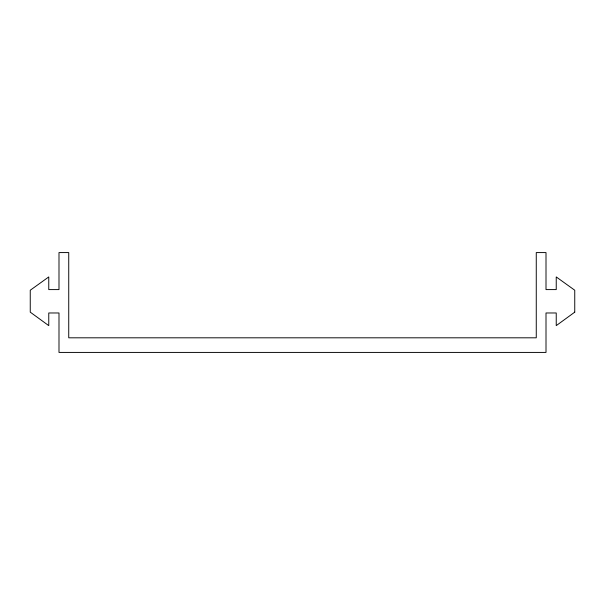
<?xml version="1.0" encoding="UTF-8"?>
<svg xmlns="http://www.w3.org/2000/svg" width="605" height="605" viewBox="0 0 605 605"><rect width="100%" height="100%" fill="white"/><g stroke="black" fill="none" stroke-linecap="round" stroke-linejoin="round"><path stroke-width="0.91" d="M574.75 312.15L556.237 325.634L556.237 312.974L546.005 312.974L546.005 352.42L58.995 352.42L58.995 312.974L48.763 312.974L48.763 325.634L30.25 312.15L30.25 290.234L48.763 276.931L48.763 289.591L58.995 289.591L58.995 252.58L68.736 252.58L68.736 337.809L536.264 337.809L536.264 252.58L546.005 252.58L546.005 289.591L556.237 289.591L556.237 276.931L574.75 290.234L574.75 312.15"/></g></svg>
